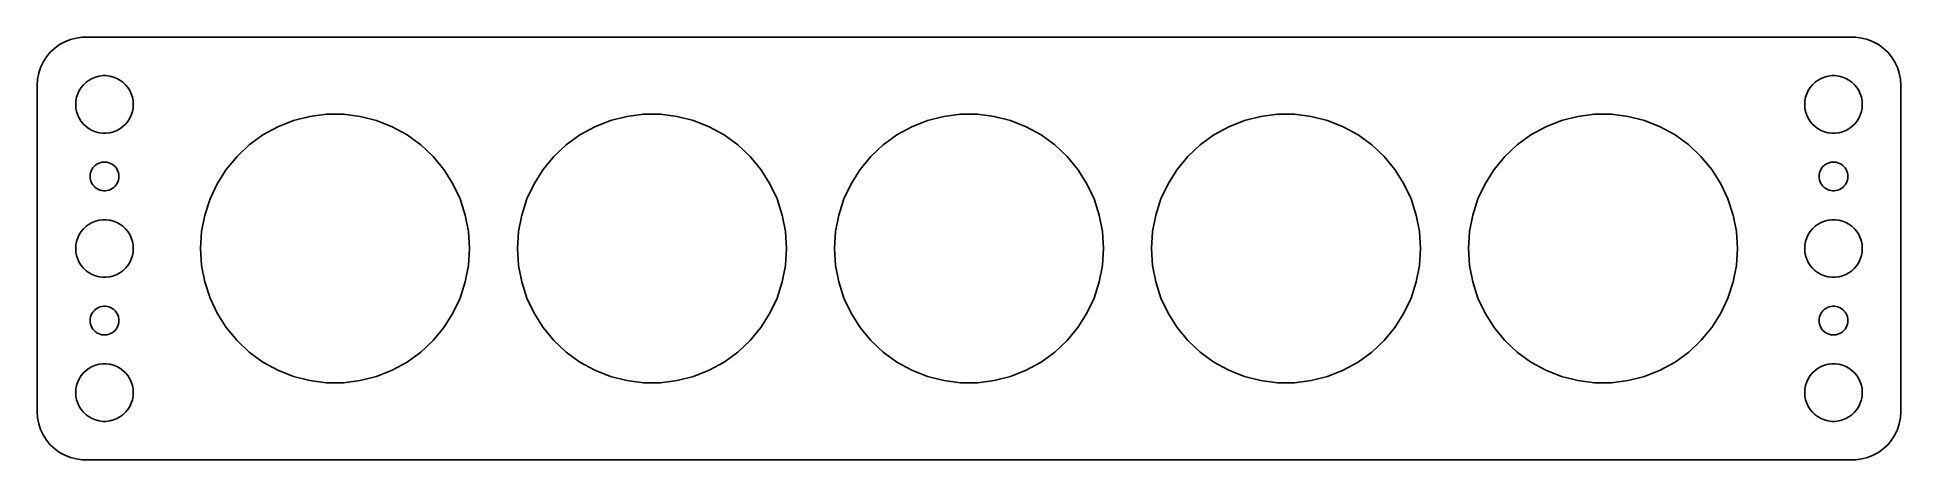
# Model space of a CAD drawing. Header units: metres. Extents: x -97 to 97, y -22 to 22.
import ezdxf

# ---------------------------------------------------------------- set-up
doc = ezdxf.new("R2010")
doc.units = ezdxf.units.M

msp = doc.modelspace()

# ---------------------------------------------------------------- linework, layer by layer
for p, q in [((-94.1289, 21.5241), (-94.6791, 21.2216)), ((-93.5451, 21.7553), (-94.1289, 21.5241)), ((-92.9369, 21.9114), (-93.5451, 21.7553)), ((-92.3139, 21.9901), (-92.9369, 21.9114)), ((92.3139, 21.9901), (-92.3139, 21.9901)), ((92.9369, 21.9114), (92.3139, 21.9901)), ((93.5451, 21.7553), (92.9369, 21.9114)), ((94.1289, 21.5241), (93.5451, 21.7553)), ((94.6791, 21.2216), (94.1289, 21.5241)), ((-96.3815, 19.4088), (-96.6489, 18.8406)), ((-96.0451, 19.9389), (-96.3815, 19.4088)), ((-95.6448, 20.4227), (-96.0451, 19.9389)), ((-95.1871, 20.8526), (-95.6448, 20.4227)), ((-94.6791, 21.2216), (-95.1871, 20.8526)), ((95.1871, 20.8526), (94.6791, 21.2216)), ((95.6448, 20.4227), (95.1871, 20.8526)), ((96.0451, 19.9389), (95.6448, 20.4227)), ((96.3815, 19.4088), (96.0451, 19.9389)), ((96.6489, 18.8406), (96.3815, 19.4088)), ((-96.9606, 17.6267), (-97, 17)), ((-96.8429, 18.2434), (-96.9606, 17.6267)), ((-96.6489, 18.8406), (-96.8429, 18.2434)), ((-91.9123, 17.3115), (-91.6075, 17.533)), ((-91.6075, 17.533), (-91.2773, 17.7145)), ((-91.2773, 17.7145), (-90.927, 17.8532)), ((-90.927, 17.8532), (-90.5621, 17.9469)), ((-90.5621, 17.9469), (-90.1884, 17.9941)), ((-90.1884, 17.9941), (-89.8116, 17.9941)), ((-89.8116, 17.9941), (-89.4379, 17.9469)), ((-89.4379, 17.9469), (-89.073, 17.8532)), ((-89.073, 17.8532), (-88.7227, 17.7145)), ((-88.7227, 17.7145), (-88.3925, 17.533)), ((-88.3925, 17.533), (-88.0877, 17.3115)), ((88.0877, 17.3115), (88.3925, 17.533)), ((88.3925, 17.533), (88.7227, 17.7145)), ((88.7227, 17.7145), (89.073, 17.8532)), ((89.073, 17.8532), (89.4379, 17.9469)), ((89.4379, 17.9469), (89.8116, 17.9941)), ((89.8116, 17.9941), (90.1884, 17.9941)), ((90.1884, 17.9941), (90.5621, 17.9469)), ((90.5621, 17.9469), (90.927, 17.8532)), ((90.927, 17.8532), (91.2773, 17.7145)), ((91.2773, 17.7145), (91.6075, 17.533)), ((91.6075, 17.533), (91.9123, 17.3115)), ((96.8429, 18.2434), (96.6489, 18.8406)), ((96.9606, 17.6267), (96.8429, 18.2434)), ((97, 17), (96.9606, 17.6267)), ((-97, 17), (-97, -17)), ((-92.9763, 15.376), (-92.9057, 15.7461)), ((-92.9057, 15.7461), (-92.7893, 16.1044)), ((-92.7893, 16.1044), (-92.6289, 16.4453)), ((-92.6289, 16.4453), (-92.427, 16.7634)), ((-92.427, 16.7634), (-92.1869, 17.0536)), ((-92.1869, 17.0536), (-91.9123, 17.3115)), ((-88.0877, 17.3115), (-87.8131, 17.0536)), ((-87.8131, 17.0536), (-87.573, 16.7634)), ((-87.573, 16.7634), (-87.3711, 16.4453)), ((-87.3711, 16.4453), (-87.2107, 16.1044)), ((-87.2107, 16.1044), (-87.0943, 15.7461)), ((-87.0943, 15.7461), (-87.0237, 15.376)), ((87.0237, 15.376), (87.0943, 15.7461)), ((87.0943, 15.7461), (87.2107, 16.1044)), ((87.2107, 16.1044), (87.3711, 16.4453)), ((87.3711, 16.4453), (87.573, 16.7634)), ((87.573, 16.7634), (87.8131, 17.0536)), ((87.8131, 17.0536), (88.0877, 17.3115)), ((91.9123, 17.3115), (92.1869, 17.0536)), ((92.1869, 17.0536), (92.427, 16.7634)), ((92.427, 16.7634), (92.6289, 16.4453)), ((92.6289, 16.4453), (92.7893, 16.1044)), ((92.7893, 16.1044), (92.9057, 15.7461)), ((92.9057, 15.7461), (92.9763, 15.376)), ((97, -17), (97, 17)), ((-93, 15), (-92.9763, 15.376)), ((-92.9763, 14.624), (-93, 15)), ((-92.9057, 14.2539), (-92.9763, 14.624)), ((-92.7893, 13.8956), (-92.9057, 14.2539)), ((-92.6289, 13.5547), (-92.7893, 13.8956)), ((-87.2107, 13.8956), (-87.3711, 13.5547)), ((-87.0943, 14.2539), (-87.2107, 13.8956)), ((-87.0237, 14.624), (-87.0943, 14.2539)), ((-87.0237, 15.376), (-87, 15)), ((-87, 15), (-87.0237, 14.624)), ((-70.3262, 13.3148), (-68.6233, 13.752)), ((-68.6233, 13.752), (-66.8791, 13.9724)), ((-66.8791, 13.9724), (-65.1209, 13.9724)), ((-65.1209, 13.9724), (-63.3767, 13.752)), ((-63.3767, 13.752), (-61.6738, 13.3148)), ((-37.3262, 13.3148), (-35.6233, 13.752)), ((-35.6233, 13.752), (-33.8791, 13.9724)), ((-33.8791, 13.9724), (-32.1209, 13.9724)), ((-32.1209, 13.9724), (-30.3766, 13.752)), ((-30.3766, 13.752), (-28.6738, 13.3148)), ((-4.32623, 13.3148), (-2.62334, 13.752)), ((-2.62334, 13.752), (-0.87906, 13.9724)), ((-0.87906, 13.9724), (0.87906, 13.9724)), ((0.87906, 13.9724), (2.62334, 13.752)), ((2.62334, 13.752), (4.32623, 13.3148)), ((28.6738, 13.3148), (30.3766, 13.752)), ((30.3766, 13.752), (32.1209, 13.9724)), ((32.1209, 13.9724), (33.8791, 13.9724)), ((33.8791, 13.9724), (35.6233, 13.752)), ((35.6233, 13.752), (37.3262, 13.3148)), ((61.6738, 13.3148), (63.3767, 13.752)), ((63.3767, 13.752), (65.1209, 13.9724)), ((65.1209, 13.9724), (66.8791, 13.9724)), ((66.8791, 13.9724), (68.6233, 13.752)), ((68.6233, 13.752), (70.3262, 13.3148)), ((87, 15), (87.0237, 15.376)), ((87.0237, 14.624), (87, 15)), ((87.0943, 14.2539), (87.0237, 14.624)), ((87.2107, 13.8956), (87.0943, 14.2539)), ((87.3711, 13.5547), (87.2107, 13.8956)), ((92.7893, 13.8956), (92.6289, 13.5547)), ((92.9057, 14.2539), (92.7893, 13.8956)), ((92.9763, 14.624), (92.9057, 14.2539)), ((92.9763, 15.376), (93, 15)), ((93, 15), (92.9763, 14.624)), ((-92.427, 13.2366), (-92.6289, 13.5547)), ((-92.1869, 12.9464), (-92.427, 13.2366)), ((-91.9123, 12.6884), (-92.1869, 12.9464)), ((-91.6075, 12.467), (-91.9123, 12.6884)), ((-91.2773, 12.2855), (-91.6075, 12.467)), ((-90.927, 12.1468), (-91.2773, 12.2855)), ((-90.5621, 12.0531), (-90.927, 12.1468)), ((-90.1884, 12.0059), (-90.5621, 12.0531)), ((-89.8116, 12.0059), (-90.1884, 12.0059)), ((-89.4379, 12.0531), (-89.8116, 12.0059)), ((-89.073, 12.1468), (-89.4379, 12.0531)), ((-88.7227, 12.2855), (-89.073, 12.1468)), ((-88.3925, 12.467), (-88.7227, 12.2855)), ((-88.0877, 12.6884), (-88.3925, 12.467)), ((-87.8131, 12.9464), (-88.0877, 12.6884)), ((-87.573, 13.2366), (-87.8131, 12.9464)), ((-87.3711, 13.5547), (-87.573, 13.2366)), ((-74.9239, 10.7872), (-73.5016, 11.8206)), ((-73.5016, 11.8206), (-71.9609, 12.6676)), ((-71.9609, 12.6676), (-70.3262, 13.3148)), ((-61.6738, 13.3148), (-60.0391, 12.6676)), ((-60.0391, 12.6676), (-58.4984, 11.8206)), ((-58.4984, 11.8206), (-57.0761, 10.7872)), ((-41.9239, 10.7872), (-40.5016, 11.8206)), ((-40.5016, 11.8206), (-38.9609, 12.6676)), ((-38.9609, 12.6676), (-37.3262, 13.3148)), ((-28.6738, 13.3148), (-27.0391, 12.6676)), ((-27.0391, 12.6676), (-25.4984, 11.8206)), ((-25.4984, 11.8206), (-24.0761, 10.7872)), ((-8.92393, 10.7872), (-7.50157, 11.8206)), ((-7.50157, 11.8206), (-5.96091, 12.6676)), ((-5.96091, 12.6676), (-4.32623, 13.3148)), ((4.32623, 13.3148), (5.96091, 12.6676)), ((5.96091, 12.6676), (7.50157, 11.8206)), ((7.50157, 11.8206), (8.92393, 10.7872)), ((24.0761, 10.7872), (25.4984, 11.8206)), ((25.4984, 11.8206), (27.0391, 12.6676)), ((27.0391, 12.6676), (28.6738, 13.3148)), ((37.3262, 13.3148), (38.9609, 12.6676)), ((38.9609, 12.6676), (40.5016, 11.8206)), ((40.5016, 11.8206), (41.9239, 10.7872)), ((57.0761, 10.7872), (58.4984, 11.8206)), ((58.4984, 11.8206), (60.0391, 12.6676)), ((60.0391, 12.6676), (61.6738, 13.3148)), ((70.3262, 13.3148), (71.9609, 12.6676)), ((71.9609, 12.6676), (73.5016, 11.8206)), ((73.5016, 11.8206), (74.9239, 10.7872)), ((87.573, 13.2366), (87.3711, 13.5547)), ((87.8131, 12.9464), (87.573, 13.2366)), ((88.0877, 12.6884), (87.8131, 12.9464)), ((88.3925, 12.467), (88.0877, 12.6884)), ((88.7227, 12.2855), (88.3925, 12.467)), ((89.073, 12.1468), (88.7227, 12.2855)), ((89.4379, 12.0531), (89.073, 12.1468)), ((89.8116, 12.0059), (89.4379, 12.0531)), ((90.1884, 12.0059), (89.8116, 12.0059)), ((90.5621, 12.0531), (90.1884, 12.0059)), ((90.927, 12.1468), (90.5621, 12.0531)), ((91.2773, 12.2855), (90.927, 12.1468)), ((91.6075, 12.467), (91.2773, 12.2855)), ((91.9123, 12.6884), (91.6075, 12.467)), ((92.1869, 12.9464), (91.9123, 12.6884)), ((92.427, 13.2366), (92.1869, 12.9464)), ((92.6289, 13.5547), (92.427, 13.2366)), ((-76.2056, 9.58365), (-74.9239, 10.7872)), ((-57.0761, 10.7872), (-55.7944, 9.58365)), ((-43.2056, 9.58365), (-41.9239, 10.7872)), ((-24.0761, 10.7872), (-22.7944, 9.58365)), ((-10.2056, 9.58365), (-8.92393, 10.7872)), ((8.92393, 10.7872), (10.2056, 9.58365)), ((22.7944, 9.58365), (24.0761, 10.7872)), ((41.9239, 10.7872), (43.2056, 9.58365)), ((55.7944, 9.58365), (57.0761, 10.7872)), ((74.9239, 10.7872), (76.2056, 9.58365)), ((-91.4882, 7.68799), (-91.4529, 7.87303)), ((-91.4529, 7.87303), (-91.3947, 8.05219)), ((-91.3947, 8.05219), (-91.3145, 8.22263)), ((-91.3145, 8.22263), (-91.2135, 8.38167)), ((-91.2135, 8.38167), (-91.0934, 8.52681)), ((-91.0934, 8.52681), (-90.9561, 8.65576)), ((-90.9561, 8.65576), (-90.8037, 8.76648)), ((-90.8037, 8.76648), (-90.6387, 8.85724)), ((-90.6387, 8.85724), (-90.4635, 8.92657)), ((-90.4635, 8.92657), (-90.2811, 8.97342)), ((-90.2811, 8.97342), (-90.0942, 8.99704)), ((-90.0942, 8.99704), (-89.9058, 8.99704)), ((-89.9058, 8.99704), (-89.7189, 8.97342)), ((-89.7189, 8.97342), (-89.5365, 8.92657)), ((-89.5365, 8.92657), (-89.3613, 8.85724)), ((-89.3613, 8.85724), (-89.1963, 8.76648)), ((-89.1963, 8.76648), (-89.0439, 8.65576)), ((-89.0439, 8.65576), (-88.9065, 8.52681)), ((-88.9065, 8.52681), (-88.7865, 8.38167)), ((-88.7865, 8.38167), (-88.6855, 8.22263)), ((-88.6855, 8.22263), (-88.6053, 8.05219)), ((-88.6053, 8.05219), (-88.5471, 7.87303)), ((-88.5471, 7.87303), (-88.5118, 7.68799)), ((-78.2683, 6.74454), (-77.3262, 8.22899)), ((-77.3262, 8.22899), (-76.2056, 9.58365)), ((-55.7944, 9.58365), (-54.6738, 8.22899)), ((-54.6738, 8.22899), (-53.7317, 6.74454)), ((-45.2683, 6.74454), (-44.3262, 8.22899)), ((-44.3262, 8.22899), (-43.2056, 9.58365)), ((-22.7944, 9.58365), (-21.6738, 8.22899)), ((-21.6738, 8.22899), (-20.7317, 6.74454)), ((-12.2683, 6.74454), (-11.3262, 8.22899)), ((-11.3262, 8.22899), (-10.2056, 9.58365)), ((10.2056, 9.58365), (11.3262, 8.22899)), ((11.3262, 8.22899), (12.2683, 6.74454)), ((20.7317, 6.74454), (21.6738, 8.22899)), ((21.6738, 8.22899), (22.7944, 9.58365)), ((43.2056, 9.58365), (44.3262, 8.22899)), ((44.3262, 8.22899), (45.2683, 6.74454)), ((53.7317, 6.74454), (54.6738, 8.22899)), ((54.6738, 8.22899), (55.7944, 9.58365)), ((76.2056, 9.58365), (77.3262, 8.22899)), ((77.3262, 8.22899), (78.2683, 6.74454)), ((88.5118, 7.68799), (88.5471, 7.87303)), ((88.5471, 7.87303), (88.6053, 8.05219)), ((88.6053, 8.05219), (88.6855, 8.22263)), ((88.6855, 8.22263), (88.7865, 8.38167)), ((88.7865, 8.38167), (88.9065, 8.52681)), ((88.9065, 8.52681), (89.0439, 8.65576)), ((89.0439, 8.65576), (89.1963, 8.76648)), ((89.1963, 8.76648), (89.3613, 8.85724)), ((89.3613, 8.85724), (89.5365, 8.92657)), ((89.5365, 8.92657), (89.7189, 8.97342)), ((89.7189, 8.97342), (89.9058, 8.99704)), ((89.9058, 8.99704), (90.0942, 8.99704)), ((90.0942, 8.99704), (90.2811, 8.97342)), ((90.2811, 8.97342), (90.4635, 8.92657)), ((90.4635, 8.92657), (90.6387, 8.85724)), ((90.6387, 8.85724), (90.8037, 8.76648)), ((90.8037, 8.76648), (90.9561, 8.65576)), ((90.9561, 8.65576), (91.0934, 8.52681)), ((91.0934, 8.52681), (91.2135, 8.38167)), ((91.2135, 8.38167), (91.3145, 8.22263)), ((91.3145, 8.22263), (91.3947, 8.05219)), ((91.3947, 8.05219), (91.4529, 7.87303)), ((91.4529, 7.87303), (91.4882, 7.68799)), ((-91.5, 7.5), (-91.4882, 7.68799)), ((-91.4882, 7.312), (-91.5, 7.5)), ((-91.4529, 7.12695), (-91.4882, 7.312)), ((-91.3947, 6.9478), (-91.4529, 7.12695)), ((-91.3145, 6.77736), (-91.3947, 6.9478)), ((-91.2135, 6.61832), (-91.3145, 6.77736)), ((-91.0934, 6.47318), (-91.2135, 6.61832)), ((-90.9561, 6.34422), (-91.0934, 6.47318)), ((-90.8037, 6.23351), (-90.9561, 6.34422)), ((-90.6387, 6.14275), (-90.8037, 6.23351)), ((-90.4635, 6.07341), (-90.6387, 6.14275)), ((-90.2811, 6.02657), (-90.4635, 6.07341)), ((-90.0942, 6.00294), (-90.2811, 6.02657)), ((-89.9058, 6.00294), (-90.0942, 6.00294)), ((-89.7189, 6.02657), (-89.9058, 6.00294)), ((-89.5365, 6.07341), (-89.7189, 6.02657)), ((-89.3613, 6.14275), (-89.5365, 6.07341)), ((-89.1963, 6.23351), (-89.3613, 6.14275)), ((-89.0439, 6.34422), (-89.1963, 6.23351)), ((-88.9065, 6.47318), (-89.0439, 6.34422)), ((-88.7865, 6.61832), (-88.9065, 6.47318)), ((-88.6855, 6.77736), (-88.7865, 6.61832)), ((-88.6053, 6.9478), (-88.6855, 6.77736)), ((-88.5471, 7.12695), (-88.6053, 6.9478)), ((-88.5118, 7.312), (-88.5471, 7.12695)), ((-88.5118, 7.68799), (-88.5, 7.5)), ((-88.5, 7.5), (-88.5118, 7.312)), ((-79.0169, 5.15373), (-78.2683, 6.74454)), ((-53.7317, 6.74454), (-52.9831, 5.15373)), ((-46.0169, 5.15373), (-45.2683, 6.74454)), ((-20.7317, 6.74454), (-19.9831, 5.15373)), ((-13.0169, 5.15373), (-12.2683, 6.74454)), ((12.2683, 6.74454), (13.0169, 5.15373)), ((19.9831, 5.15373), (20.7317, 6.74454)), ((45.2683, 6.74454), (46.0169, 5.15373)), ((52.9831, 5.15373), (53.7317, 6.74454)), ((78.2683, 6.74454), (79.0169, 5.15373)), ((88.5, 7.5), (88.5118, 7.68799)), ((88.5118, 7.312), (88.5, 7.5)), ((88.5471, 7.12695), (88.5118, 7.312)), ((88.6053, 6.9478), (88.5471, 7.12695)), ((88.6855, 6.77736), (88.6053, 6.9478)), ((88.7865, 6.61832), (88.6855, 6.77736)), ((88.9065, 6.47318), (88.7865, 6.61832)), ((89.0439, 6.34422), (88.9065, 6.47318)), ((89.1963, 6.23351), (89.0439, 6.34422)), ((89.3613, 6.14275), (89.1963, 6.23351)), ((89.5365, 6.07341), (89.3613, 6.14275)), ((89.7189, 6.02657), (89.5365, 6.07341)), ((89.9058, 6.00294), (89.7189, 6.02657)), ((90.0942, 6.00294), (89.9058, 6.00294)), ((90.2811, 6.02657), (90.0942, 6.00294)), ((90.4635, 6.07341), (90.2811, 6.02657)), ((90.6387, 6.14275), (90.4635, 6.07341)), ((90.8037, 6.23351), (90.6387, 6.14275)), ((90.9561, 6.34422), (90.8037, 6.23351)), ((91.0934, 6.47318), (90.9561, 6.34422)), ((91.2135, 6.61832), (91.0934, 6.47318)), ((91.3145, 6.77736), (91.2135, 6.61832)), ((91.3947, 6.9478), (91.3145, 6.77736)), ((91.4529, 7.12695), (91.3947, 6.9478)), ((91.4882, 7.312), (91.4529, 7.12695)), ((91.4882, 7.68799), (91.5, 7.5)), ((91.5, 7.5), (91.4882, 7.312)), ((-79.5602, 3.48164), (-79.0169, 5.15373)), ((-52.9831, 5.15373), (-52.4398, 3.48164)), ((-46.5602, 3.48164), (-46.0169, 5.15373)), ((-19.9831, 5.15373), (-19.4398, 3.48164)), ((-13.5602, 3.48164), (-13.0169, 5.15373)), ((13.0169, 5.15373), (13.5602, 3.48164)), ((19.4398, 3.48164), (19.9831, 5.15373)), ((46.0169, 5.15373), (46.5602, 3.48164)), ((52.4398, 3.48164), (52.9831, 5.15373)), ((79.0169, 5.15373), (79.5602, 3.48164)), ((-92.427, 1.76335), (-92.1869, 2.05363)), ((-92.1869, 2.05363), (-91.9123, 2.31154)), ((-91.9123, 2.31154), (-91.6075, 2.53297)), ((-91.6075, 2.53297), (-91.2773, 2.71448)), ((-91.2773, 2.71448), (-90.927, 2.85316)), ((-90.927, 2.85316), (-90.5621, 2.94685)), ((-90.5621, 2.94685), (-90.1884, 2.99408)), ((-90.1884, 2.99408), (-89.8116, 2.99408)), ((-89.8116, 2.99408), (-89.4379, 2.94685)), ((-89.4379, 2.94685), (-89.073, 2.85316)), ((-89.073, 2.85316), (-88.7227, 2.71448)), ((-88.7227, 2.71448), (-88.3925, 2.53297)), ((-88.3925, 2.53297), (-88.0877, 2.31154)), ((-88.0877, 2.31154), (-87.8131, 2.05363)), ((-87.8131, 2.05363), (-87.573, 1.76335)), ((-79.8896, 1.75465), (-79.5602, 3.48164)), ((-52.4398, 3.48164), (-52.1104, 1.75465)), ((-46.8896, 1.75465), (-46.5602, 3.48164)), ((-19.4398, 3.48164), (-19.1104, 1.75465)), ((-13.8896, 1.75465), (-13.5602, 3.48164)), ((13.5602, 3.48164), (13.8896, 1.75465)), ((19.1104, 1.75465), (19.4398, 3.48164)), ((46.5602, 3.48164), (46.8896, 1.75465)), ((52.1104, 1.75465), (52.4398, 3.48164)), ((79.5602, 3.48164), (79.8896, 1.75465)), ((87.573, 1.76335), (87.8131, 2.05363)), ((87.8131, 2.05363), (88.0877, 2.31154)), ((88.0877, 2.31154), (88.3925, 2.53297)), ((88.3925, 2.53297), (88.7227, 2.71448)), ((88.7227, 2.71448), (89.073, 2.85316)), ((89.073, 2.85316), (89.4379, 2.94685)), ((89.4379, 2.94685), (89.8116, 2.99408)), ((89.8116, 2.99408), (90.1884, 2.99408)), ((90.1884, 2.99408), (90.5621, 2.94685)), ((90.5621, 2.94685), (90.927, 2.85316)), ((90.927, 2.85316), (91.2773, 2.71448)), ((91.2773, 2.71448), (91.6075, 2.53297)), ((91.6075, 2.53297), (91.9123, 2.31154)), ((91.9123, 2.31154), (92.1869, 2.05363)), ((92.1869, 2.05363), (92.427, 1.76335)), ((-93, 0), (-92.9763, 0.37599)), ((-92.9763, -0.37599), (-93, 0)), ((-92.9763, 0.37599), (-92.9057, 0.74606)), ((-92.9057, 0.74606), (-92.7893, 1.10437)), ((-92.7893, 1.10437), (-92.6289, 1.44525)), ((-92.6289, 1.44525), (-92.427, 1.76335)), ((-87.573, 1.76335), (-87.3711, 1.44525)), ((-87.3711, 1.44525), (-87.2107, 1.10437)), ((-87.2107, 1.10437), (-87.0943, 0.74606)), ((-87.0943, 0.74606), (-87.0237, 0.37599)), ((-87.0237, 0.37599), (-87, 0)), ((-87, 0), (-87.0237, -0.37599)), ((-80, 0), (-79.8896, 1.75465)), ((-79.8896, -1.75465), (-80, 0)), ((-52.1104, 1.75465), (-52, 0)), ((-52, 0), (-52.1104, -1.75465)), ((-47, 0), (-46.8896, 1.75465)), ((-46.8896, -1.75465), (-47, 0)), ((-19.1104, 1.75465), (-19, 0)), ((-19, 0), (-19.1104, -1.75465)), ((-14, 0), (-13.8896, 1.75465)), ((-13.8896, -1.75465), (-14, 0)), ((13.8896, 1.75465), (14, 0)), ((14, 0), (13.8896, -1.75465)), ((19, 0), (19.1104, 1.75465)), ((19.1104, -1.75465), (19, 0)), ((46.8896, 1.75465), (47, 0)), ((47, 0), (46.8896, -1.75465)), ((52, 0), (52.1104, 1.75465)), ((52.1104, -1.75465), (52, 0)), ((79.8896, 1.75465), (80, 0)), ((80, 0), (79.8896, -1.75465)), ((87, 0), (87.0237, 0.37599)), ((87.0237, -0.37599), (87, 0)), ((87.0237, 0.37599), (87.0943, 0.74606)), ((87.0943, 0.74606), (87.2107, 1.10437)), ((87.2107, 1.10437), (87.3711, 1.44525)), ((87.3711, 1.44525), (87.573, 1.76335)), ((92.427, 1.76335), (92.6289, 1.44525)), ((92.6289, 1.44525), (92.7893, 1.10437)), ((92.7893, 1.10437), (92.9057, 0.74606)), ((92.9057, 0.74606), (92.9763, 0.37599)), ((92.9763, 0.37599), (93, 0)), ((93, 0), (92.9763, -0.37599)), ((-92.9057, -0.74606), (-92.9763, -0.37599)), ((-92.7893, -1.10437), (-92.9057, -0.74606)), ((-92.6289, -1.44525), (-92.7893, -1.10437)), ((-92.427, -1.76335), (-92.6289, -1.44525)), ((-92.1869, -2.05363), (-92.427, -1.76335)), ((-87.573, -1.76335), (-87.8131, -2.05363)), ((-87.3711, -1.44525), (-87.573, -1.76335)), ((-87.2107, -1.10437), (-87.3711, -1.44525)), ((-87.0943, -0.74606), (-87.2107, -1.10437)), ((-87.0237, -0.37599), (-87.0943, -0.74606)), ((-79.5602, -3.48164), (-79.8896, -1.75465)), ((-52.1104, -1.75465), (-52.4398, -3.48164)), ((-46.5602, -3.48164), (-46.8896, -1.75465)), ((-19.1104, -1.75465), (-19.4398, -3.48164)), ((-13.5602, -3.48164), (-13.8896, -1.75465)), ((13.8896, -1.75465), (13.5602, -3.48164)), ((19.4398, -3.48164), (19.1104, -1.75465)), ((46.8896, -1.75465), (46.5602, -3.48164)), ((52.4398, -3.48164), (52.1104, -1.75465)), ((79.8896, -1.75465), (79.5602, -3.48164)), ((87.0943, -0.74606), (87.0237, -0.37599)), ((87.2107, -1.10437), (87.0943, -0.74606)), ((87.3711, -1.44525), (87.2107, -1.10437)), ((87.573, -1.76335), (87.3711, -1.44525)), ((87.8131, -2.05363), (87.573, -1.76335)), ((92.427, -1.76335), (92.1869, -2.05363)), ((92.6289, -1.44525), (92.427, -1.76335)), ((92.7893, -1.10437), (92.6289, -1.44525)), ((92.9057, -0.74606), (92.7893, -1.10437)), ((92.9763, -0.37599), (92.9057, -0.74606)), ((-91.9123, -2.31154), (-92.1869, -2.05363)), ((-91.6075, -2.53297), (-91.9123, -2.31154)), ((-91.2773, -2.71448), (-91.6075, -2.53297)), ((-90.927, -2.85316), (-91.2773, -2.71448)), ((-90.5621, -2.94685), (-90.927, -2.85316)), ((-90.1884, -2.99408), (-90.5621, -2.94685)), ((-89.8116, -2.99408), (-90.1884, -2.99408)), ((-89.4379, -2.94685), (-89.8116, -2.99408)), ((-89.073, -2.85316), (-89.4379, -2.94685)), ((-88.7227, -2.71448), (-89.073, -2.85316)), ((-88.3925, -2.53297), (-88.7227, -2.71448)), ((-88.0877, -2.31154), (-88.3925, -2.53297)), ((-87.8131, -2.05363), (-88.0877, -2.31154)), ((-79.0169, -5.15373), (-79.5602, -3.48164)), ((-52.4398, -3.48164), (-52.9831, -5.15373)), ((-46.0169, -5.15373), (-46.5602, -3.48164)), ((-19.4398, -3.48164), (-19.9831, -5.15373)), ((-13.0169, -5.15373), (-13.5602, -3.48164)), ((13.5602, -3.48164), (13.0169, -5.15373)), ((19.9831, -5.15373), (19.4398, -3.48164)), ((46.5602, -3.48164), (46.0169, -5.15373)), ((52.9831, -5.15373), (52.4398, -3.48164)), ((79.5602, -3.48164), (79.0169, -5.15373)), ((88.0877, -2.31154), (87.8131, -2.05363)), ((88.3925, -2.53297), (88.0877, -2.31154)), ((88.7227, -2.71448), (88.3925, -2.53297)), ((89.073, -2.85316), (88.7227, -2.71448)), ((89.4379, -2.94685), (89.073, -2.85316)), ((89.8116, -2.99408), (89.4379, -2.94685)), ((90.1884, -2.99408), (89.8116, -2.99408)), ((90.5621, -2.94685), (90.1884, -2.99408)), ((90.927, -2.85316), (90.5621, -2.94685)), ((91.2773, -2.71448), (90.927, -2.85316)), ((91.6075, -2.53297), (91.2773, -2.71448)), ((91.9123, -2.31154), (91.6075, -2.53297)), ((92.1869, -2.05363), (91.9123, -2.31154)), ((-78.2683, -6.74454), (-79.0169, -5.15373)), ((-52.9831, -5.15373), (-53.7317, -6.74454)), ((-45.2683, -6.74454), (-46.0169, -5.15373)), ((-19.9831, -5.15373), (-20.7317, -6.74454)), ((-12.2683, -6.74454), (-13.0169, -5.15373)), ((13.0169, -5.15373), (12.2683, -6.74454)), ((20.7317, -6.74454), (19.9831, -5.15373)), ((46.0169, -5.15373), (45.2683, -6.74454)), ((53.7317, -6.74454), (52.9831, -5.15373)), ((79.0169, -5.15373), (78.2683, -6.74454)), ((-91.5, -7.5), (-91.4882, -7.312)), ((-91.4882, -7.68799), (-91.5, -7.5)), ((-91.4882, -7.312), (-91.4529, -7.12695)), ((-91.4529, -7.87303), (-91.4882, -7.68799)), ((-91.4529, -7.12695), (-91.3947, -6.9478)), ((-91.3947, -6.9478), (-91.3145, -6.77736)), ((-91.3145, -6.77736), (-91.2135, -6.61832)), ((-91.2135, -6.61832), (-91.0934, -6.47318)), ((-91.0934, -6.47318), (-90.9561, -6.34422)), ((-90.9561, -6.34422), (-90.8037, -6.23351)), ((-90.8037, -6.23351), (-90.6387, -6.14275)), ((-90.6387, -6.14275), (-90.4635, -6.07341)), ((-90.4635, -6.07341), (-90.2811, -6.02657)), ((-90.2811, -6.02657), (-90.0942, -6.00294)), ((-90.0942, -6.00294), (-89.9058, -6.00294)), ((-89.9058, -6.00294), (-89.7189, -6.02657)), ((-89.7189, -6.02657), (-89.5365, -6.07341)), ((-89.5365, -6.07341), (-89.3613, -6.14275)), ((-89.3613, -6.14275), (-89.1963, -6.23351)), ((-89.1963, -6.23351), (-89.0439, -6.34422)), ((-89.0439, -6.34422), (-88.9065, -6.47318)), ((-88.9065, -6.47318), (-88.7865, -6.61832)), ((-88.7865, -6.61832), (-88.6855, -6.77736)), ((-88.6855, -6.77736), (-88.6053, -6.9478)), ((-88.6053, -6.9478), (-88.5471, -7.12695)), ((-88.5471, -7.12695), (-88.5118, -7.312)), ((-88.5118, -7.68799), (-88.5471, -7.87303)), ((-88.5118, -7.312), (-88.5, -7.5)), ((-88.5, -7.5), (-88.5118, -7.68799)), ((-77.3262, -8.22899), (-78.2683, -6.74454)), ((-53.7317, -6.74454), (-54.6738, -8.22899)), ((-44.3262, -8.22899), (-45.2683, -6.74454)), ((-20.7317, -6.74454), (-21.6738, -8.22899)), ((-11.3262, -8.22899), (-12.2683, -6.74454)), ((12.2683, -6.74454), (11.3262, -8.22899)), ((21.6738, -8.22899), (20.7317, -6.74454)), ((45.2683, -6.74454), (44.3262, -8.22899)), ((54.6738, -8.22899), (53.7317, -6.74454)), ((78.2683, -6.74454), (77.3262, -8.22899)), ((88.5, -7.5), (88.5118, -7.312)), ((88.5118, -7.68799), (88.5, -7.5)), ((88.5118, -7.312), (88.5471, -7.12695)), ((88.5471, -7.87303), (88.5118, -7.68799)), ((88.5471, -7.12695), (88.6053, -6.9478)), ((88.6053, -6.9478), (88.6855, -6.77736)), ((88.6855, -6.77736), (88.7865, -6.61832)), ((88.7865, -6.61832), (88.9065, -6.47318)), ((88.9065, -6.47318), (89.0439, -6.34422)), ((89.0439, -6.34422), (89.1963, -6.23351)), ((89.1963, -6.23351), (89.3613, -6.14275)), ((89.3613, -6.14275), (89.5365, -6.07341)), ((89.5365, -6.07341), (89.7189, -6.02657)), ((89.7189, -6.02657), (89.9058, -6.00294)), ((89.9058, -6.00294), (90.0942, -6.00294)), ((90.0942, -6.00294), (90.2811, -6.02657)), ((90.2811, -6.02657), (90.4635, -6.07341)), ((90.4635, -6.07341), (90.6387, -6.14275)), ((90.6387, -6.14275), (90.8037, -6.23351)), ((90.8037, -6.23351), (90.9561, -6.34422)), ((90.9561, -6.34422), (91.0934, -6.47318)), ((91.0934, -6.47318), (91.2135, -6.61832)), ((91.2135, -6.61832), (91.3145, -6.77736)), ((91.3145, -6.77736), (91.3947, -6.9478)), ((91.3947, -6.9478), (91.4529, -7.12695)), ((91.4529, -7.12695), (91.4882, -7.312)), ((91.4882, -7.68799), (91.4529, -7.87303)), ((91.4882, -7.312), (91.5, -7.5)), ((91.5, -7.5), (91.4882, -7.68799)), ((-91.3947, -8.05219), (-91.4529, -7.87303)), ((-91.3145, -8.22263), (-91.3947, -8.05219)), ((-91.2135, -8.38167), (-91.3145, -8.22263)), ((-91.0934, -8.52681), (-91.2135, -8.38167)), ((-90.9561, -8.65576), (-91.0934, -8.52681)), ((-90.8037, -8.76648), (-90.9561, -8.65576)), ((-90.6387, -8.85724), (-90.8037, -8.76648)), ((-90.4635, -8.92657), (-90.6387, -8.85724)), ((-90.2811, -8.97342), (-90.4635, -8.92657)), ((-90.0942, -8.99704), (-90.2811, -8.97342)), ((-89.9058, -8.99704), (-90.0942, -8.99704)), ((-89.7189, -8.97342), (-89.9058, -8.99704)), ((-89.5365, -8.92657), (-89.7189, -8.97342)), ((-89.3613, -8.85724), (-89.5365, -8.92657)), ((-89.1963, -8.76648), (-89.3613, -8.85724)), ((-89.0439, -8.65576), (-89.1963, -8.76648)), ((-88.9065, -8.52681), (-89.0439, -8.65576)), ((-88.7865, -8.38167), (-88.9065, -8.52681)), ((-88.6855, -8.22263), (-88.7865, -8.38167)), ((-88.6053, -8.05219), (-88.6855, -8.22263)), ((-88.5471, -7.87303), (-88.6053, -8.05219)), ((-76.2056, -9.58365), (-77.3262, -8.22899)), ((-74.9239, -10.7872), (-76.2056, -9.58365)), ((-55.7944, -9.58365), (-57.0761, -10.7872)), ((-54.6738, -8.22899), (-55.7944, -9.58365)), ((-43.2056, -9.58365), (-44.3262, -8.22899)), ((-41.9239, -10.7872), (-43.2056, -9.58365)), ((-22.7944, -9.58365), (-24.0761, -10.7872)), ((-21.6738, -8.22899), (-22.7944, -9.58365)), ((-10.2056, -9.58365), (-11.3262, -8.22899)), ((-8.92393, -10.7872), (-10.2056, -9.58365)), ((10.2056, -9.58365), (8.92393, -10.7872)), ((11.3262, -8.22899), (10.2056, -9.58365)), ((22.7944, -9.58365), (21.6738, -8.22899)), ((24.0761, -10.7872), (22.7944, -9.58365)), ((43.2056, -9.58365), (41.9239, -10.7872)), ((44.3262, -8.22899), (43.2056, -9.58365)), ((55.7944, -9.58365), (54.6738, -8.22899)), ((57.0761, -10.7872), (55.7944, -9.58365)), ((76.2056, -9.58365), (74.9239, -10.7872)), ((77.3262, -8.22899), (76.2056, -9.58365)), ((88.6053, -8.05219), (88.5471, -7.87303)), ((88.6855, -8.22263), (88.6053, -8.05219)), ((88.7865, -8.38167), (88.6855, -8.22263)), ((88.9065, -8.52681), (88.7865, -8.38167)), ((89.0439, -8.65576), (88.9065, -8.52681)), ((89.1963, -8.76648), (89.0439, -8.65576)), ((89.3613, -8.85724), (89.1963, -8.76648)), ((89.5365, -8.92657), (89.3613, -8.85724)), ((89.7189, -8.97342), (89.5365, -8.92657)), ((89.9058, -8.99704), (89.7189, -8.97342)), ((90.0942, -8.99704), (89.9058, -8.99704)), ((90.2811, -8.97342), (90.0942, -8.99704)), ((90.4635, -8.92657), (90.2811, -8.97342)), ((90.6387, -8.85724), (90.4635, -8.92657)), ((90.8037, -8.76648), (90.6387, -8.85724)), ((90.9561, -8.65576), (90.8037, -8.76648)), ((91.0934, -8.52681), (90.9561, -8.65576)), ((91.2135, -8.38167), (91.0934, -8.52681)), ((91.3145, -8.22263), (91.2135, -8.38167)), ((91.3947, -8.05219), (91.3145, -8.22263)), ((91.4529, -7.87303), (91.3947, -8.05219)), ((-73.5016, -11.8206), (-74.9239, -10.7872)), ((-57.0761, -10.7872), (-58.4984, -11.8206)), ((-40.5016, -11.8206), (-41.9239, -10.7872)), ((-24.0761, -10.7872), (-25.4984, -11.8206)), ((-7.50157, -11.8206), (-8.92393, -10.7872)), ((8.92393, -10.7872), (7.50157, -11.8206)), ((25.4984, -11.8206), (24.0761, -10.7872)), ((41.9239, -10.7872), (40.5016, -11.8206)), ((58.4984, -11.8206), (57.0761, -10.7872)), ((74.9239, -10.7872), (73.5016, -11.8206)), ((-92.7893, -13.8956), (-92.6289, -13.5547)), ((-92.6289, -13.5547), (-92.427, -13.2366)), ((-92.427, -13.2366), (-92.1869, -12.9464)), ((-92.1869, -12.9464), (-91.9123, -12.6884)), ((-91.9123, -12.6884), (-91.6075, -12.467)), ((-91.6075, -12.467), (-91.2773, -12.2855)), ((-91.2773, -12.2855), (-90.927, -12.1468)), ((-90.927, -12.1468), (-90.5621, -12.0531)), ((-90.5621, -12.0531), (-90.1884, -12.0059)), ((-90.1884, -12.0059), (-89.8116, -12.0059)), ((-89.8116, -12.0059), (-89.4379, -12.0531)), ((-89.4379, -12.0531), (-89.073, -12.1468)), ((-89.073, -12.1468), (-88.7227, -12.2855)), ((-88.7227, -12.2855), (-88.3925, -12.467)), ((-88.3925, -12.467), (-88.0877, -12.6884)), ((-88.0877, -12.6884), (-87.8131, -12.9464)), ((-87.8131, -12.9464), (-87.573, -13.2366)), ((-87.573, -13.2366), (-87.3711, -13.5547)), ((-87.3711, -13.5547), (-87.2107, -13.8956)), ((-71.9609, -12.6676), (-73.5016, -11.8206)), ((-70.3262, -13.3148), (-71.9609, -12.6676)), ((-68.6233, -13.752), (-70.3262, -13.3148)), ((-61.6738, -13.3148), (-63.3767, -13.752)), ((-60.0391, -12.6676), (-61.6738, -13.3148)), ((-58.4984, -11.8206), (-60.0391, -12.6676)), ((-38.9609, -12.6676), (-40.5016, -11.8206)), ((-37.3262, -13.3148), (-38.9609, -12.6676)), ((-35.6233, -13.752), (-37.3262, -13.3148)), ((-28.6738, -13.3148), (-30.3766, -13.752)), ((-27.0391, -12.6676), (-28.6738, -13.3148)), ((-25.4984, -11.8206), (-27.0391, -12.6676)), ((-5.96091, -12.6676), (-7.50157, -11.8206)), ((-4.32623, -13.3148), (-5.96091, -12.6676)), ((-2.62334, -13.752), (-4.32623, -13.3148)), ((4.32623, -13.3148), (2.62334, -13.752)), ((5.96091, -12.6676), (4.32623, -13.3148)), ((7.50157, -11.8206), (5.96091, -12.6676)), ((27.0391, -12.6676), (25.4984, -11.8206)), ((28.6738, -13.3148), (27.0391, -12.6676)), ((30.3766, -13.752), (28.6738, -13.3148)), ((37.3262, -13.3148), (35.6233, -13.752)), ((38.9609, -12.6676), (37.3262, -13.3148)), ((40.5016, -11.8206), (38.9609, -12.6676)), ((60.0391, -12.6676), (58.4984, -11.8206)), ((61.6738, -13.3148), (60.0391, -12.6676)), ((63.3767, -13.752), (61.6738, -13.3148)), ((70.3262, -13.3148), (68.6233, -13.752)), ((71.9609, -12.6676), (70.3262, -13.3148)), ((73.5016, -11.8206), (71.9609, -12.6676)), ((87.2107, -13.8956), (87.3711, -13.5547)), ((87.3711, -13.5547), (87.573, -13.2366)), ((87.573, -13.2366), (87.8131, -12.9464)), ((87.8131, -12.9464), (88.0877, -12.6884)), ((88.0877, -12.6884), (88.3925, -12.467)), ((88.3925, -12.467), (88.7227, -12.2855)), ((88.7227, -12.2855), (89.073, -12.1468)), ((89.073, -12.1468), (89.4379, -12.0531)), ((89.4379, -12.0531), (89.8116, -12.0059)), ((89.8116, -12.0059), (90.1884, -12.0059)), ((90.1884, -12.0059), (90.5621, -12.0531)), ((90.5621, -12.0531), (90.927, -12.1468)), ((90.927, -12.1468), (91.2773, -12.2855)), ((91.2773, -12.2855), (91.6075, -12.467)), ((91.6075, -12.467), (91.9123, -12.6884)), ((91.9123, -12.6884), (92.1869, -12.9464)), ((92.1869, -12.9464), (92.427, -13.2366)), ((92.427, -13.2366), (92.6289, -13.5547)), ((92.6289, -13.5547), (92.7893, -13.8956)), ((-93, -15), (-92.9763, -14.624)), ((-92.9763, -15.376), (-93, -15)), ((-92.9763, -14.624), (-92.9057, -14.2539)), ((-92.9057, -15.7461), (-92.9763, -15.376)), ((-92.9057, -14.2539), (-92.7893, -13.8956)), ((-87.2107, -13.8956), (-87.0943, -14.2539)), ((-87.0943, -14.2539), (-87.0237, -14.624)), ((-87.0237, -15.376), (-87.0943, -15.7461)), ((-87.0237, -14.624), (-87, -15)), ((-87, -15), (-87.0237, -15.376)), ((-66.8791, -13.9724), (-68.6233, -13.752)), ((-65.1209, -13.9724), (-66.8791, -13.9724)), ((-63.3767, -13.752), (-65.1209, -13.9724)), ((-33.8791, -13.9724), (-35.6233, -13.752)), ((-32.1209, -13.9724), (-33.8791, -13.9724)), ((-30.3766, -13.752), (-32.1209, -13.9724)), ((-0.87906, -13.9724), (-2.62334, -13.752)), ((0.87906, -13.9724), (-0.87906, -13.9724)), ((2.62334, -13.752), (0.87906, -13.9724)), ((32.1209, -13.9724), (30.3766, -13.752)), ((33.8791, -13.9724), (32.1209, -13.9724)), ((35.6233, -13.752), (33.8791, -13.9724)), ((65.1209, -13.9724), (63.3767, -13.752)), ((66.8791, -13.9724), (65.1209, -13.9724)), ((68.6233, -13.752), (66.8791, -13.9724)), ((87, -15), (87.0237, -14.624)), ((87.0237, -15.376), (87, -15)), ((87.0237, -14.624), (87.0943, -14.2539)), ((87.0943, -15.7461), (87.0237, -15.376)), ((87.0943, -14.2539), (87.2107, -13.8956)), ((92.7893, -13.8956), (92.9057, -14.2539)), ((92.9057, -14.2539), (92.9763, -14.624)), ((92.9763, -15.376), (92.9057, -15.7461)), ((92.9763, -14.624), (93, -15)), ((93, -15), (92.9763, -15.376)), ((-97, -17), (-96.9606, -17.6267)), ((-92.7893, -16.1044), (-92.9057, -15.7461)), ((-92.6289, -16.4453), (-92.7893, -16.1044)), ((-92.427, -16.7634), (-92.6289, -16.4453)), ((-92.1869, -17.0536), (-92.427, -16.7634)), ((-91.9123, -17.3115), (-92.1869, -17.0536)), ((-91.6075, -17.533), (-91.9123, -17.3115)), ((-88.0877, -17.3115), (-88.3925, -17.533)), ((-87.8131, -17.0536), (-88.0877, -17.3115)), ((-87.573, -16.7634), (-87.8131, -17.0536)), ((-87.3711, -16.4453), (-87.573, -16.7634)), ((-87.2107, -16.1044), (-87.3711, -16.4453)), ((-87.0943, -15.7461), (-87.2107, -16.1044)), ((87.2107, -16.1044), (87.0943, -15.7461)), ((87.3711, -16.4453), (87.2107, -16.1044)), ((87.573, -16.7634), (87.3711, -16.4453)), ((87.8131, -17.0536), (87.573, -16.7634)), ((88.0877, -17.3115), (87.8131, -17.0536)), ((88.3925, -17.533), (88.0877, -17.3115)), ((91.9123, -17.3115), (91.6075, -17.533)), ((92.1869, -17.0536), (91.9123, -17.3115)), ((92.427, -16.7634), (92.1869, -17.0536)), ((92.6289, -16.4453), (92.427, -16.7634)), ((92.7893, -16.1044), (92.6289, -16.4453)), ((92.9057, -15.7461), (92.7893, -16.1044)), ((96.9606, -17.6267), (97, -17)), ((-96.9606, -17.6267), (-96.8429, -18.2434)), ((-96.8429, -18.2434), (-96.6489, -18.8406)), ((-96.6489, -18.8406), (-96.3815, -19.4088)), ((-91.2773, -17.7145), (-91.6075, -17.533)), ((-90.927, -17.8532), (-91.2773, -17.7145)), ((-90.5621, -17.9469), (-90.927, -17.8532)), ((-90.1884, -17.9941), (-90.5621, -17.9469)), ((-89.8116, -17.9941), (-90.1884, -17.9941)), ((-89.4379, -17.9469), (-89.8116, -17.9941)), ((-89.073, -17.8532), (-89.4379, -17.9469)), ((-88.7227, -17.7145), (-89.073, -17.8532)), ((-88.3925, -17.533), (-88.7227, -17.7145)), ((88.7227, -17.7145), (88.3925, -17.533)), ((89.073, -17.8532), (88.7227, -17.7145)), ((89.4379, -17.9469), (89.073, -17.8532)), ((89.8116, -17.9941), (89.4379, -17.9469)), ((90.1884, -17.9941), (89.8116, -17.9941)), ((90.5621, -17.9469), (90.1884, -17.9941)), ((90.927, -17.8532), (90.5621, -17.9469)), ((91.2773, -17.7145), (90.927, -17.8532)), ((91.6075, -17.533), (91.2773, -17.7145)), ((96.3815, -19.4088), (96.6489, -18.8406)), ((96.6489, -18.8406), (96.8429, -18.2434)), ((96.8429, -18.2434), (96.9606, -17.6267)), ((-96.3815, -19.4088), (-96.0451, -19.9389)), ((-96.0451, -19.9389), (-95.6448, -20.4227)), ((-95.6448, -20.4227), (-95.1871, -20.8526)), ((-95.1871, -20.8526), (-94.6791, -21.2216)), ((-94.6791, -21.2216), (-94.1289, -21.5241)), ((94.1289, -21.5241), (94.6791, -21.2216)), ((94.6791, -21.2216), (95.1871, -20.8526)), ((95.1871, -20.8526), (95.6448, -20.4227)), ((95.6448, -20.4227), (96.0451, -19.9389)), ((96.0451, -19.9389), (96.3815, -19.4088)), ((-94.1289, -21.5241), (-93.5451, -21.7553)), ((-93.5451, -21.7553), (-92.9369, -21.9114)), ((-92.9369, -21.9114), (-92.3139, -21.9901)), ((-92.3139, -21.9901), (92.3139, -21.9901)), ((92.3139, -21.9901), (92.9369, -21.9114)), ((92.9369, -21.9114), (93.5451, -21.7553)), ((93.5451, -21.7553), (94.1289, -21.5241))]:
    msp.add_line(p, q)

doc.saveas('drawing.dxf')
